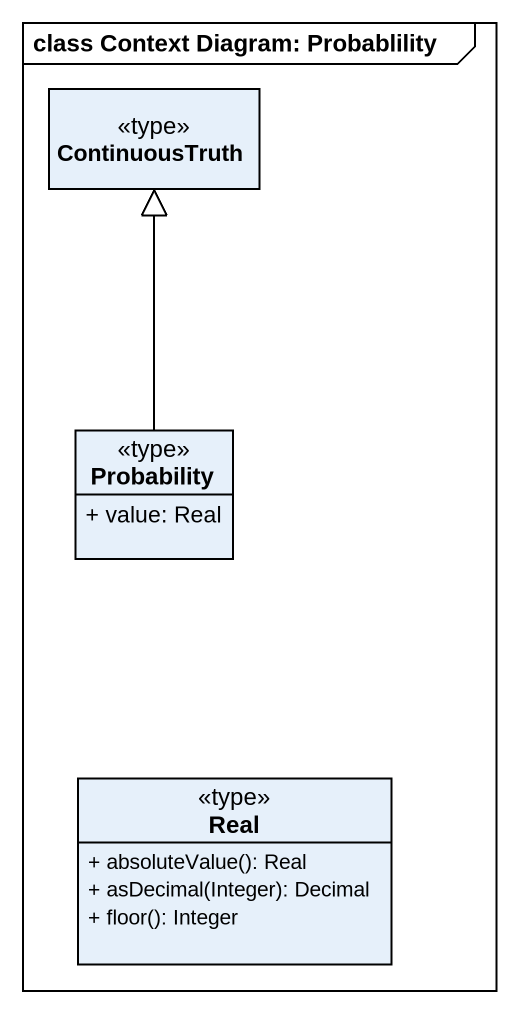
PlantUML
@startuml
mainframe class Context Diagram: Probablility
hide circle
hide empty members
skinparam classAttributeIconSize 0
class ContinuousTruth <<type>>
class Probability <<type>> {
  + value: Real
}
class Real <<type>> {
  + absoluteValue(): Real
  + asDecimal(Integer): Decimal
  + floor(): Integer
}
Probability -up-|> ContinuousTruth
@enduml
